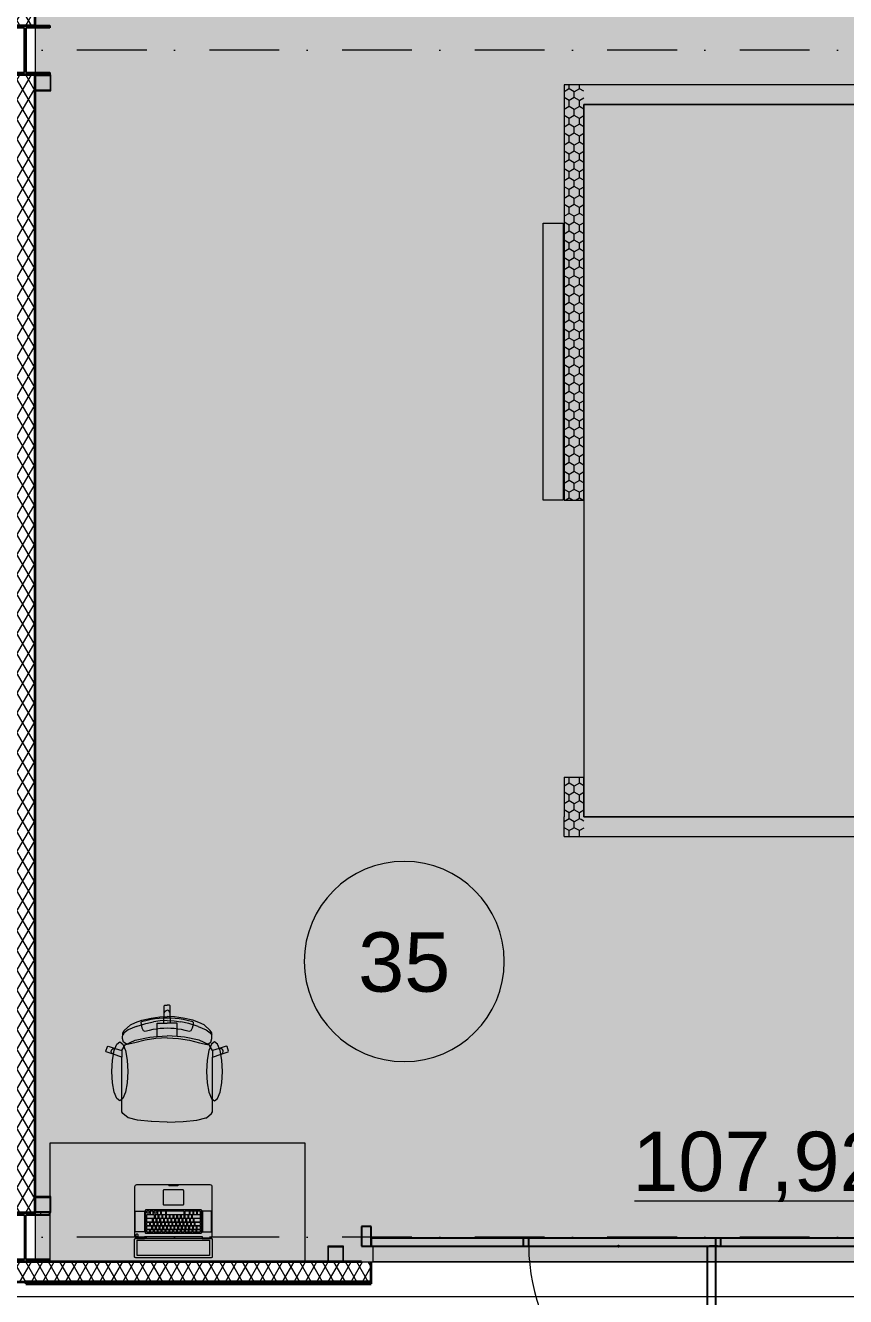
# Model space of a CAD drawing. Header units: millimetres. Extents: x -10605 to 104127, y -15987 to 52426.
# Drawn here: x 88001 to 92148, y -300 to 6125 of the extents above; entities that cross this region are included whole.
import ezdxf
from ezdxf.enums import TextEntityAlignment as Align

# ---------------------------------------------------------------- set-up
doc = ezdxf.new("R2010")
doc.units = ezdxf.units.MM
doc.header["$MEASUREMENT"] = 0
doc.linetypes.add('Dot & Dashed', pattern=[670.277762, 352.777767, -176.388884, 0, -141.111112])
doc.linetypes.add('Штриховая', pattern=[300, 200, -100])
for name, color, linetype, lineweight in [('0_Ном._пера__100', 7, 'Continuous', 9), ('0_Ном._пера__200', 7, 'Continuous', 0), ('0_Ном._пера__98', 7, 'Continuous', 25), ('Двери Archicad_Ном._пера__3', 7, 'Continuous', 0), ('Двери Archicad_Ном._пера__97', 7, 'Continuous', 35), ('Двери Archicad_Ном._пера__98', 7, 'Continuous', 25), ('Зоны морозильные камеры_Ном._пера__100', 7, 'Continuous', 9), ('Зоны_Ном._пера__91', 255, 'Continuous', 0), ('Мебель и  оборудование_Ном._пера__100', 7, 'Continuous', 9), ('Мебель и  оборудование_Ном._пера__200', 7, 'Continuous', 0), ('Мебель и  оборудование_Ном._пера__91', 255, 'Continuous', 0), ('Металлический каркас здания_Ном._пера__98', 7, 'Continuous', 25), ('Металлический каркас здания_Ном._пера__99', 7, 'Continuous', 15), ('Оси_Ном._пера__200', 7, 'Continuous', 0), ('Паспорта Зон Archicad_Ном._пера__100', 7, 'Continuous', 9), ('Стены _Ном._пера__97', 7, 'Continuous', 35), ('Фасадные панели_Ном._пера__200', 7, 'Continuous', 0), ('Фасадные панели_Ном._пера__97', 7, 'Continuous', 35)]:
    doc.layers.add(name, color=color, linetype=linetype, lineweight=lineweight)
for name, color, linetype in [('Двери Archicad', 7, 'Continuous'), ('Зоны', 7, 'Continuous'), ('Зоны морозильные камеры', 7, 'Continuous'), ('Мебель и  оборудование', 7, 'Continuous'), ('Морозильные камеры', 7, 'Continuous'), ('Оси', 7, 'Continuous'), ('Стены', 7, 'Continuous'), ('Фасадные панели', 7, 'Continuous')]:
    doc.layers.add(name, color=color, linetype=linetype)
for name, color, linetype, lineweight, true_color in [('Двери Archicad_Ном._пера__6', 7, 'Continuous', 13, 0xc23fa3ff), ('Зоны морозильные камеры_Ном._пера__6', 7, 'Continuous', 13, 0xc23fa3ff), ('Морозильные камеры_Ном._пера__6', 7, 'Continuous', 13, 0xc23fa3ff)]:
    doc.layers.add(name, color=color, linetype=linetype, lineweight=lineweight, true_color=true_color)
doc.styles.add('РЎР“Р•РќР•Р\xa0РР\xa0_РЎРўРР›Р¬_1', font='arial.ttf')
pattern_1 = [(90, (0, 0), (-60, 0), [])]
pattern_2 = [(90, (0, 0), (-51.961524, 0), [30, -60]), (90, (-25.98, 45), (-51.961524, 0), [30, -60]), (150, (-1e-14, 30), (25.980762, 45), [30, -60]), (150, (-51.96, 30), (25.980762, 45), [30, -60]), (210, (0, 0), (-25.980762, 45), [30, -60]), (210, (-51.96, -2e-14), (-25.980762, 45), [30, -60])]
pattern_3 = [(60, (0, 0), (-43.30127, 25), []), (120, (0, 0), (43.30127, 25), [])]

# ---------------------------------------------------------------- blocks, each defined once
blk = doc.blocks.new('Разгрузочный тамбур_35_14', base_point=(93563.6, 6245.7))
at = {"layer": 'Зоны', "linetype": 'Continuous', "lineweight": 0, "true_color": 0x3f3f3f}
blk.add_hatch(color=250, dxfattribs=at).paths.add_polyline_path([(92425, -125), (92425, 1975), (98125, 1975), (98125, 2025), (98125, 2025), (98125, 5874.9), (98125, 11775), (90725, 11775), (90625, 11775), (88050, 11775), (88050, -125)])
at = {"layer": 'Паспорта Зон Archicad_Ном._пера__100', "color": 7, "linetype": 'Continuous', "lineweight": 9}
blk.add_line((91081.2, 183.9), (92339.6, 183.9), dxfattribs=at)
for start, end in [(0, 180), (180, 0)]:
    blk.add_arc((89916.7, 1393.6), 505.7, start, end, dxfattribs=at)
at = {"layer": 'Паспорта Зон Archicad_Ном._пера__100', "color": 7, "lineweight": 9, "style": 'РЎР“Р•РќР•Р\xa0РР\xa0_РЎРўРР›Р¬_1'}
for tag, p in [('ROOM_NUMBER', (89916.7, 1391)), ('ROOM_AREA', (91710.4, 383.4))]:
    blk.add_attdef(tag, text='', height=300, dxfattribs=at).set_placement(p, align=Align.MIDDLE_CENTER)
blk = doc.blocks.new('Колонна SHS ГК 27')
at = {"layer": 'Металлический каркас здания_Ном._пера__99', "linetype": 'Continuous', "lineweight": 0, "true_color": 0xffffff}
h = blk.add_hatch(dxfattribs=at)
h.set_pattern_fill('Barabбs_tйglakц_бllу', style=0, pattern_type=2)
h.set_pattern_definition(pattern_1)
h.paths.add_polyline_path([(-40, -40), (40, -40), (40, 40), (-40, 40)])
h.paths.add_polyline_path([(-36.4, -36.4), (-36.4, 36.4), (36.4, 36.4), (36.4, -36.4)], flags=0)
at = {"layer": 'Металлический каркас здания_Ном._пера__99', "color": 7, "linetype": 'Continuous', "lineweight": 15}
for p, q in [((40, 40), (-40, 40)), ((-40, 40), (-40, -40)), ((-36.4, -36.4), (-36.4, 36.4)), ((-36.4, 36.4), (36.4, 36.4)), ((36.4, 36.4), (36.4, -36.4)), ((40, -40), (40, 40)), ((-40, -40), (40, -40)), ((36.4, -36.4), (-36.4, -36.4))]:
    blk.add_line(p, q, dxfattribs=at)
blk = doc.blocks.new('Труба Квадратного Сечения ГК SHS 27')
at = {"layer": 'Металлический каркас здания_Ном._пера__99', "color": 7, "linetype": 'Continuous', "lineweight": 15}
for p, q in [((1250, 40), (0, 40)), ((0, 40), (0, 0)), ((0, 0), (0, -40)), ((2500, 40), (1250, 40)), ((2500, 0), (2500, 40)), ((2500, -40), (2500, 0)), ((0, -40), (1250, -40)), ((1250, -40), (2500, -40))]:
    blk.add_line(p, q, dxfattribs=at)
blk = doc.blocks.new('Морозильная камера №1_№1_74', base_point=(94769.5, 4097))
at = {"layer": 'Зоны морозильные камеры_Ном._пера__6', "linetype": 'Continuous', "lineweight": 0, "true_color": 0x0f283f}
blk.add_hatch(color=158, dxfattribs=at).paths.add_polyline_path([(98025, 5724.9), (90825, 5724.9), (90825, 2125), (98025, 2125)])
at = {"layer": 'Зоны морозильные камеры_Ном._пера__100', "color": 7, "linetype": 'Штриховая', "lineweight": 9, "flags": 128}
blk.add_lwpolyline([(98025, 5724.9), (90825, 5724.9), (90825, 2125), (98025, 2125)], close=True, dxfattribs=at)
at = {"layer": 'Паспорта Зон Archicad_Ном._пера__100', "color": 7, "lineweight": 9, "style": 'РЎР“Р•РќР•Р\xa0РР\xa0_РЎРўРР›Р¬_1'}
for tag, p in [('DUMMY_112', (95379.8, 4272.8)), ('ROOM_NUMBER', (94192, 3730)), ('ROOM_AREA', (97271.5, 2439.9))]:
    blk.add_attdef(tag, text='', height=300, dxfattribs=at).set_placement(p, align=Align.MIDDLE_CENTER)
blk = doc.blocks.new('Перекрытие_1', base_point=(-300, -300))
at = {"layer": '0_Ном._пера__200', "color": 7, "linetype": 'Continuous', "lineweight": 0, "flags": 128}
blk.add_lwpolyline([(-300, -300), (98300.8, -300), (98300.8, 40300.8), (-300, 40300.8)], close=True, dxfattribs=at)
blk = doc.blocks.new('Стена_61', base_point=(98125, 2025))
at = {"layer": 'Морозильные камеры', "linetype": 'Continuous', "lineweight": 0, "true_color": 0x000000}
h = blk.add_hatch(dxfattribs=at)
h.set_pattern_fill('Styrofoam_SM_Insulation__3_', color=18, style=0, pattern_type=2)
h.set_pattern_definition(pattern_2)
h.paths.add_polyline_path([(90725, 2025), (90825, 2125), (90725, 2125)])
h = blk.add_hatch(dxfattribs=at)
h.set_pattern_fill('Styrofoam_SM_Insulation__3_', color=18, style=0, pattern_type=2)
h.set_pattern_definition(pattern_2)
h.paths.add_polyline_path([(90825, 2125), (90725, 2025), (90825, 2025)])
h = blk.add_hatch(dxfattribs=at)
h.set_pattern_fill('Styrofoam_SM_Insulation__3_', color=18, style=0, pattern_type=2)
h.set_pattern_definition(pattern_2)
h.paths.add_polyline_path([(90825, 2025), (98125, 2025), (98125, 2125), (90825, 2125)])
at = {"layer": 'Морозильные камеры_Ном._пера__6', "color": 161, "linetype": 'Continuous', "lineweight": 13, "true_color": 0x3fa3ff, "flags": 128}
for points in [[(90725, 2025), (90725, 2125)], [(98125, 2125), (90825, 2125)], [(90725, 2025), (98125, 2025)]]:
    blk.add_lwpolyline(points, dxfattribs=at)
blk = doc.blocks.new('Стена_62', base_point=(90725, 5824.9))
at = {"layer": 'Морозильные камеры', "linetype": 'Continuous', "lineweight": 0, "true_color": 0x000000}
h = blk.add_hatch(dxfattribs=at)
h.set_pattern_fill('Styrofoam_SM_Insulation__3_', color=18, style=0, pattern_type=2)
h.set_pattern_definition(pattern_2)
h.paths.add_polyline_path([(90725, 5724.9), (90825, 5724.9), (90725, 5824.9)])
h = blk.add_hatch(dxfattribs=at)
h.set_pattern_fill('Styrofoam_SM_Insulation__3_', color=18, style=0, pattern_type=2)
h.set_pattern_definition(pattern_2)
h.paths.add_polyline_path([(90725, 5824.9), (90825, 5724.9), (90825, 5824.9)])
h = blk.add_hatch(dxfattribs=at)
h.set_pattern_fill('Styrofoam_SM_Insulation__3_', color=18, style=0, pattern_type=2)
h.set_pattern_definition(pattern_2)
h.paths.add_polyline_path([(90825, 5724.9), (98125, 5724.9), (98125, 5824.9), (90825, 5824.9)])
at = {"layer": 'Морозильные камеры_Ном._пера__6', "color": 161, "linetype": 'Continuous', "lineweight": 13, "true_color": 0x3fa3ff, "flags": 128}
for points in [[(90725, 5824.9), (90725, 5724.9)], [(98125, 5824.9), (90725, 5824.9)], [(90825, 5724.9), (98125, 5724.9)]]:
    blk.add_lwpolyline(points, dxfattribs=at)
blk = doc.blocks.new('Стена_68', base_point=(88000, 125))
at = {"layer": 'Стены', "linetype": 'Continuous', "lineweight": 0, "true_color": 0x000000}
h = blk.add_hatch(dxfattribs=at)
h.set_pattern_fill('Batt_Insulation__3_', color=18, style=0, pattern_type=2)
h.set_pattern_definition(pattern_3)
h.paths.add_polyline_path([(88050, 125), (88050, 5874.9), (87950, 5874.9), (87950, 125)])
at = {"layer": 'Стены _Ном._пера__97', "color": 7, "linetype": 'Continuous', "lineweight": 35, "flags": 128}
for points in [[(88050, 5874.9), (87950, 5874.9)], [(87950, 5874.9), (87950, 125)], [(88050, 125), (88050, 5874.9)], [(87950, 125), (88050, 125)]]:
    blk.add_lwpolyline(points, dxfattribs=at)
blk = doc.blocks.new('Наружная Раздвижная Дверь 27')
at = {"layer": 'Двери Archicad_Ном._пера__3', "color": 7, "linetype": 'Continuous', "lineweight": 0}
for p, q in [((700, 105), (2100, 105)), ((700, 5), (700, 105)), ((2100, 105), (2100, 5)), ((2100, 5), (700, 5))]:
    blk.add_line(p, q, dxfattribs=at)
at = {"layer": 'Двери Archicad_Ном._пера__6', "color": 161, "linetype": 'Continuous', "lineweight": 13, "true_color": 0x3fa3ff}
for p, q in [((-700, 0), (-700, -100)), ((700, 0), (700, -100))]:
    blk.add_line(p, q, dxfattribs=at)
blk = doc.blocks.new('Стена_257', base_point=(90725, 2025))
at = {"layer": 'Морозильные камеры', "linetype": 'Continuous', "lineweight": 0, "true_color": 0x000000}
h = blk.add_hatch(dxfattribs=at)
h.set_pattern_fill('Styrofoam_SM_Insulation__3_', color=18, style=0, pattern_type=2)
h.set_pattern_definition(pattern_2)
h.paths.add_polyline_path([(90725, 5724.9), (90725, 3725), (90825, 3725), (90825, 5724.9)])
h = blk.add_hatch(dxfattribs=at)
h.set_pattern_fill('Styrofoam_SM_Insulation__3_', color=18, style=0, pattern_type=2)
h.set_pattern_definition(pattern_2)
h.paths.add_polyline_path([(90725, 2125), (90825, 2125), (90825, 2325), (90725, 2325)])
at = {"layer": 'Морозильные камеры_Ном._пера__6', "color": 161, "linetype": 'Continuous', "lineweight": 13, "true_color": 0x3fa3ff}
for p, q in [((90725, 3725), (90825, 3725)), ((90725, 2325), (90825, 2325))]:
    blk.add_line(p, q, dxfattribs=at)
at = {"layer": 'Морозильные камеры_Ном._пера__6', "color": 161, "linetype": 'Continuous', "lineweight": 13, "true_color": 0x3fa3ff, "flags": 128}
for points in [[(90725, 5724.9), (90725, 3725)], [(90825, 3725), (90825, 5724.9)], [(90725, 2325), (90725, 2125)], [(90825, 2125), (90825, 2325)]]:
    blk.add_lwpolyline(points, dxfattribs=at)
at = {"layer": 'Двери Archicad', "color": 7, "linetype": 'Continuous', "lineweight": 50, "zscale": 1000, "rotation": 89.99999788944402}
blk.add_blockref('Наружная Раздвижная Дверь 27', (90725, 3025), dxfattribs=at)
blk = doc.blocks.new('Стена_310', base_point=(89750, -225))
at = {"layer": 'Фасадные панели_Ном._пера__200', "color": 7, "linetype": 'Continuous', "lineweight": 0, "flags": 128}
for points in [[(89750, -225), (88002.5, -225)], [(88002.5, -225), (88002.5, -235)], [(88002.5, -235), (89750, -235)], [(89750, -235), (89750, -225)]]:
    blk.add_lwpolyline(points, dxfattribs=at)
blk = doc.blocks.new('Стена_311', base_point=(89750, -225))
at = {"layer": 'Фасадные панели', "linetype": 'Continuous', "lineweight": 0, "true_color": 0xffffff}
blk.add_hatch(color=7, dxfattribs=at).paths.add_polyline_path([(89750, -225), (88002.5, -225), (88002.5, -235), (89750, -235)])
at = {"layer": 'Фасадные панели_Ном._пера__97', "color": 7, "linetype": 'Continuous', "lineweight": 35, "flags": 128}
for points in [[(89750, -225), (88002.5, -225)], [(88002.5, -225), (88002.5, -235)], [(88002.5, -235), (89750, -235)], [(89750, -235), (89750, -225)]]:
    blk.add_lwpolyline(points, dxfattribs=at)
blk = doc.blocks.new('Стена_400', base_point=(88000, 6124.9))
at = {"layer": 'Стены', "linetype": 'Continuous', "lineweight": 0, "true_color": 0x000000}
h = blk.add_hatch(dxfattribs=at)
h.set_pattern_fill('Batt_Insulation__3_', color=18, style=0, pattern_type=2)
h.set_pattern_definition(pattern_3)
h.paths.add_polyline_path([(88050, 6124.9), (88050, 11775), (87950, 11775), (87950, 6124.9)])
at = {"layer": 'Стены _Ном._пера__97', "color": 7, "linetype": 'Continuous', "lineweight": 35, "flags": 128}
for points in [[(87950, 11775), (87950, 6124.9)], [(88050, 6124.9), (88050, 11775)], [(87950, 6124.9), (88050, 6124.9)]]:
    blk.add_lwpolyline(points, dxfattribs=at)
blk = doc.blocks.new('Колонна Универсальная 27')
at = {"layer": 'Металлический каркас здания_Ном._пера__98', "linetype": 'Continuous', "lineweight": 0, "true_color": 0xffffff}
h = blk.add_hatch(dxfattribs=at)
h.set_pattern_fill('Barabбs_tйglakц_бllу', style=0, pattern_type=2)
h.set_pattern_definition(pattern_1)
h.paths.add_polyline_path([(-125, -125), (125, -125), (125, -113), (4, -113), (4, 113), (125, 113), (125, 125), (-125, 125), (-125, 113), (-4, 113), (-4, -113), (-125, -113)])
at = {"layer": 'Металлический каркас здания_Ном._пера__98', "color": 7, "linetype": 'Continuous', "lineweight": 25}
for p, q in [((125, 125), (-125, 125)), ((-125, 125), (-125, 113)), ((-125, 113), (-4, 113)), ((-4, 113), (-4, -113)), ((4, -113), (4, 113)), ((4, 113), (125, 113)), ((125, 113), (125, 125)), ((-4, -113), (-125, -113)), ((-125, -113), (-125, -125)), ((-125, -125), (125, -125)), ((125, -113), (4, -113)), ((125, -125), (125, -113))]:
    blk.add_line(p, q, dxfattribs=at)
blk = doc.blocks.new('MacBook 27')
at = {"layer": 'Мебель и  оборудование_Ном._пера__200', "color": 7, "linetype": 'Continuous', "lineweight": 0}
for p, q in [((0, 365.3), (0.8, 366.6)), ((0, 358.6), (0, 365.3)), ((0, 274.3), (0, 358.6)), ((0.8, 366.6), (3, 367.8)), ((3, 367.8), (6.3, 368.5)), ((6.3, 368.5), (10.2, 368.8)), ((10.2, 368.8), (382.8, 368.8)), ((13.3, 357.5), (379.6, 357.5)), ((13.3, 279.3), (13.3, 357.5)), ((379.6, 357.5), (379.6, 279.3)), ((382.8, 368.8), (386.7, 368.5)), ((386.7, 368.5), (390, 367.8)), ((390, 367.8), (392.2, 366.6)), ((392.2, 366.6), (392.9, 365.3)), ((392.9, 365.3), (392.9, 358.6)), ((392.9, 358.6), (392.9, 274.3)), ((0.8, 272.9), (0, 274.3)), ((0.8, 260.7), (0, 256.8)), ((3, 271.8), (0.8, 272.9)), ((3, 264), (0.8, 260.7)), ((6.3, 271.1), (3, 271.8)), ((6.3, 266.2), (3, 264)), ((10.2, 270.8), (6.3, 271.1)), ((10.2, 267), (6.3, 266.2)), ((50.4, 270.8), (10.2, 270.8)), ((50.4, 267), (10.2, 267)), ((379.6, 279.3), (13.3, 279.3)), ((50.4, 271.9), (342.5, 271.9)), ((50.4, 267), (50.4, 271.9)), ((50.4, 260.6), (50.4, 267)), ((342.5, 260.6), (50.4, 260.6)), ((342.5, 267), (342.5, 271.9)), ((382.8, 270.8), (342.5, 270.8)), ((382.8, 267), (342.5, 267)), ((342.5, 267), (342.5, 260.6)), ((375.1, 257.1), (374.6, 254.8)), ((376.4, 259.1), (375.1, 257.1)), ((378.4, 260.4), (376.4, 259.1)), ((380.7, 260.9), (378.4, 260.4)), ((383.1, 260.4), (380.7, 260.9)), ((386.7, 271.1), (382.8, 270.8)), ((386.7, 266.2), (382.8, 267)), ((385.1, 259.1), (383.1, 260.4)), ((386.4, 257.1), (385.1, 259.1)), ((386.8, 254.8), (386.4, 257.1)), ((390, 271.8), (386.7, 271.1)), ((390, 264), (386.7, 266.2)), ((392.2, 272.9), (390, 271.8)), ((392.2, 260.7), (390, 264)), ((392.9, 274.3), (392.2, 272.9)), ((392.9, 256.8), (392.2, 260.7)), ((0, 256.8), (0, 10.2)), ((49.4, 237.5), (3.8, 237.5)), ((3.8, 237.5), (3.8, 133.3)), ((49.4, 133.3), (49.4, 237.5)), ((53.5, 241.5), (53.2, 240)), ((53.2, 240), (53.2, 130.8)), ((54.3, 242.7), (53.5, 241.5)), ((55.6, 243.5), (54.3, 242.7)), ((57, 243.8), (55.6, 243.5)), ((335.9, 243.8), (57, 243.8)), ((59.6, 237.5), (59.6, 227.3)), ((79.1, 237.5), (59.6, 237.5)), ((59.6, 227.3), (79.1, 227.3)), ((59.6, 224.8), (59.6, 208.5)), ((77.6, 224.8), (59.6, 224.8)), ((59.6, 208.5), (77.6, 208.5)), ((59.6, 206), (59.6, 189.7)), ((87.8, 206), (59.6, 206)), ((77.6, 208.5), (77.6, 224.8)), ((79.1, 227.3), (79.1, 237.5)), ((96.4, 224.8), (80.1, 224.8)), ((80.1, 224.8), (80.1, 208.5)), ((80.1, 208.5), (96.4, 208.5)), ((98.7, 237.5), (81.7, 237.5)), ((81.7, 237.5), (81.7, 227.3)), ((81.7, 227.3), (98.7, 227.3)), ((87.8, 189.7), (87.8, 206)), ((106.6, 206), (90.3, 206)), ((90.3, 206), (90.3, 189.7)), ((96.4, 208.5), (96.4, 224.8)), ((98.7, 227.3), (98.7, 237.5)), ((115.2, 224.8), (98.9, 224.8)), ((98.9, 224.8), (98.9, 208.5)), ((98.9, 208.5), (115.2, 208.5)), ((101.2, 237.5), (101.2, 227.3)), ((118.2, 237.5), (101.2, 237.5)), ((101.2, 227.3), (118.2, 227.3)), ((106.6, 189.7), (106.6, 206)), ((109.1, 206), (109.1, 189.7)), ((125.3, 206), (109.1, 206)), ((115.2, 208.5), (115.2, 224.8)), ((134, 224.8), (117.7, 224.8)), ((117.7, 224.8), (117.7, 208.5)), ((117.7, 208.5), (134, 208.5)), ((118.2, 227.3), (118.2, 237.5)), ((137.8, 237.5), (120.8, 237.5)), ((120.8, 237.5), (120.8, 227.3)), ((120.8, 227.3), (137.8, 227.3)), ((125.3, 189.7), (125.3, 206)), ((144.1, 206), (127.9, 206)), ((127.9, 206), (127.9, 189.7)), ((134, 208.5), (134, 224.8)), ((152.8, 224.8), (136.5, 224.8)), ((136.5, 224.8), (136.5, 208.5)), ((136.5, 208.5), (152.8, 208.5)), ((137.8, 227.3), (137.8, 237.5)), ((140.3, 237.5), (140.3, 227.3)), ((157.4, 237.5), (140.3, 237.5)), ((140.3, 227.3), (157.4, 227.3)), ((144.1, 189.7), (144.1, 206)), ((162.9, 206), (146.7, 206)), ((146.7, 206), (146.7, 189.7)), ((152.8, 208.5), (152.8, 224.8)), ((171.6, 224.8), (155.3, 224.8)), ((155.3, 224.8), (155.3, 208.5)), ((155.3, 208.5), (171.6, 208.5)), ((157.4, 227.3), (157.4, 237.5)), ((159.9, 237.5), (159.9, 227.3)), ((176.9, 237.5), (159.9, 237.5)), ((159.9, 227.3), (176.9, 227.3)), ((162.9, 189.7), (162.9, 206)), ((181.7, 206), (165.5, 206)), ((165.5, 206), (165.5, 189.7)), ((171.6, 208.5), (171.6, 224.8)), ((190.4, 224.8), (174.1, 224.8)), ((174.1, 224.8), (174.1, 208.5)), ((174.1, 208.5), (190.4, 208.5)), ((176.9, 227.3), (176.9, 237.5)), ((179.5, 237.5), (179.5, 227.3)), ((196.5, 237.5), (179.5, 237.5)), ((179.5, 227.3), (196.5, 227.3)), ((181.7, 189.7), (181.7, 206)), ((200.5, 206), (184.3, 206)), ((184.3, 206), (184.3, 189.7)), ((190.4, 208.5), (190.4, 224.8)), ((209.2, 224.8), (192.9, 224.8)), ((192.9, 224.8), (192.9, 208.5)), ((192.9, 208.5), (209.2, 208.5)), ((196.5, 227.3), (196.5, 237.5)), ((216, 237.5), (199, 237.5)), ((199, 237.5), (199, 227.3)), ((199, 227.3), (216, 227.3)), ((200.5, 189.7), (200.5, 206)), ((219.3, 206), (203.1, 206)), ((203.1, 206), (203.1, 189.7)), ((209.2, 208.5), (209.2, 224.8)), ((211.7, 224.8), (211.7, 208.5)), ((228, 224.8), (211.7, 224.8)), ((211.7, 208.5), (228, 208.5)), ((216, 227.3), (216, 237.5)), ((218.6, 237.5), (218.6, 227.3)), ((235.6, 237.5), (218.6, 237.5)), ((218.6, 227.3), (235.6, 227.3)), ((219.3, 189.7), (219.3, 206)), ((238.1, 206), (221.9, 206)), ((221.9, 206), (221.9, 189.7)), ((228, 208.5), (228, 224.8)), ((246.8, 224.8), (230.5, 224.8)), ((230.5, 224.8), (230.5, 208.5)), ((230.5, 208.5), (246.8, 208.5)), ((235.6, 227.3), (235.6, 237.5)), ((255.1, 237.5), (238.1, 237.5)), ((238.1, 237.5), (238.1, 227.3)), ((238.1, 227.3), (255.1, 227.3)), ((238.1, 189.7), (238.1, 206)), ((256.9, 206), (240.7, 206)), ((240.7, 206), (240.7, 189.7)), ((246.8, 208.5), (246.8, 224.8)), ((249.3, 224.8), (249.3, 208.5)), ((265.6, 224.8), (249.3, 224.8)), ((249.3, 208.5), (265.6, 208.5)), ((255.1, 227.3), (255.1, 237.5)), ((256.9, 189.7), (256.9, 206)), ((274.7, 237.5), (257.7, 237.5)), ((257.7, 237.5), (257.7, 227.3)), ((257.7, 227.3), (274.7, 227.3)), ((275.7, 206), (259.5, 206)), ((259.5, 206), (259.5, 189.7)), ((265.6, 208.5), (265.6, 224.8)), ((284.4, 224.8), (268.1, 224.8)), ((268.1, 224.8), (268.1, 208.5)), ((268.1, 208.5), (284.4, 208.5)), ((274.7, 227.3), (274.7, 237.5)), ((275.7, 189.7), (275.7, 206)), ((277.2, 237.5), (277.2, 227.3)), ((294.3, 237.5), (277.2, 237.5)), ((277.2, 227.3), (294.3, 227.3)), ((294.5, 206), (278.3, 206)), ((278.3, 206), (278.3, 189.7)), ((284.4, 208.5), (284.4, 224.8)), ((303.1, 224.8), (286.9, 224.8)), ((286.9, 224.8), (286.9, 208.5)), ((286.9, 208.5), (303.1, 208.5)), ((294.3, 227.3), (294.3, 237.5)), ((294.5, 189.7), (294.5, 206)), ((296.8, 237.5), (296.8, 227.3)), ((313.8, 237.5), (296.8, 237.5)), ((296.8, 227.3), (313.8, 227.3)), ((297.1, 206), (297.1, 189.7)), ((313.3, 206), (297.1, 206)), ((303.1, 208.5), (303.1, 224.8)), ((305.7, 224.8), (305.7, 208.5)), ((333.4, 224.8), (305.7, 224.8)), ((305.7, 208.5), (333.4, 208.5)), ((313.3, 189.7), (313.3, 206)), ((313.8, 227.3), (313.8, 237.5)), ((315.8, 206), (315.8, 189.7)), ((333.4, 206), (315.8, 206)), ((316.4, 237.5), (316.4, 227.3)), ((333.4, 237.5), (316.4, 237.5)), ((316.4, 227.3), (333.4, 227.3)), ((333.4, 227.3), (333.4, 237.5)), ((333.4, 208.5), (333.4, 224.8)), ((333.4, 189.7), (333.4, 206)), ((337.4, 243.5), (335.9, 243.8)), ((338.6, 242.7), (337.4, 243.5)), ((339.4, 241.5), (338.6, 242.7)), ((339.7, 240), (339.4, 241.5)), ((339.7, 130.8), (339.7, 240)), ((343.5, 133.3), (343.5, 237.5)), ((343.5, 237.5), (389.1, 237.5)), ((374.6, 254.8), (375.1, 252.4)), ((375.1, 252.4), (376.4, 250.5)), ((376.4, 250.5), (378.4, 249.1)), ((378.4, 249.1), (380.7, 248.7)), ((380.7, 248.7), (383.1, 249.1)), ((383.1, 249.1), (385.1, 250.5)), ((385.1, 250.5), (386.4, 252.4)), ((386.4, 252.4), (386.8, 254.8)), ((389.1, 237.5), (389.1, 133.3)), ((392.9, 10.2), (392.9, 256.8)), ((3.8, 133.3), (49.4, 133.3)), ((53.2, 130.8), (53.5, 129.4)), ((53.5, 129.4), (54.3, 128.1)), ((59.6, 189.7), (87.8, 189.7)), ((59.6, 187.2), (59.6, 170.9)), ((92.8, 187.2), (59.6, 187.2)), ((59.6, 170.9), (92.8, 170.9)), ((59.6, 168.4), (59.6, 152.1)), ((101.2, 168.4), (59.6, 168.4)), ((59.6, 152.1), (101.2, 152.1)), ((75.8, 149.6), (59.6, 149.6)), ((59.6, 149.6), (59.6, 133.3)), ((59.6, 133.3), (75.8, 133.3)), ((75.8, 133.3), (75.8, 149.6)), ((94.6, 149.6), (78.4, 149.6)), ((78.4, 149.6), (78.4, 133.3)), ((78.4, 133.3), (94.6, 133.3)), ((90.3, 189.7), (106.6, 189.7)), ((92.8, 170.9), (92.8, 187.2)), ((94.6, 133.3), (94.6, 149.6)), ((95.4, 187.2), (95.4, 170.9)), ((111.6, 187.2), (95.4, 187.2)), ((95.4, 170.9), (111.6, 170.9)), ((113.4, 149.6), (97.2, 149.6)), ((97.2, 149.6), (97.2, 133.3)), ((97.2, 133.3), (113.4, 133.3)), ((101.2, 152.1), (101.2, 168.4)), ((120, 168.4), (103.8, 168.4)), ((103.8, 168.4), (103.8, 152.1)), ((103.8, 152.1), (120, 152.1)), ((109.1, 189.7), (125.3, 189.7)), ((111.6, 170.9), (111.6, 187.2)), ((113.4, 133.3), (113.4, 149.6)), ((130.4, 187.2), (114.2, 187.2)), ((114.2, 187.2), (114.2, 170.9)), ((114.2, 170.9), (130.4, 170.9)), ((116, 149.6), (116, 133.3)), ((138.8, 149.6), (116, 149.6)), ((116, 133.3), (138.8, 133.3)), ((120, 152.1), (120, 168.4)), ((138.8, 168.4), (122.6, 168.4)), ((122.6, 168.4), (122.6, 152.1)), ((122.6, 152.1), (138.8, 152.1)), ((127.9, 189.7), (144.1, 189.7)), ((130.4, 170.9), (130.4, 187.2)), ((149.2, 187.2), (133, 187.2)), ((133, 187.2), (133, 170.9)), ((133, 170.9), (149.2, 170.9)), ((138.8, 152.1), (138.8, 168.4)), ((138.8, 133.3), (138.8, 149.6)), ((141.4, 168.4), (141.4, 152.1)), ((157.6, 168.4), (141.4, 168.4)), ((141.4, 152.1), (157.6, 152.1)), ((232.8, 149.6), (141.4, 149.6)), ((141.4, 149.6), (141.4, 133.3)), ((141.4, 133.3), (232.8, 133.3)), ((146.7, 189.7), (162.9, 189.7)), ((149.2, 170.9), (149.2, 187.2)), ((168, 187.2), (151.8, 187.2)), ((151.8, 187.2), (151.8, 170.9)), ((151.8, 170.9), (168, 170.9)), ((157.6, 152.1), (157.6, 168.4)), ((176.4, 168.4), (160.1, 168.4)), ((160.1, 168.4), (160.1, 152.1)), ((160.1, 152.1), (176.4, 152.1)), ((165.5, 189.7), (181.7, 189.7)), ((168, 170.9), (168, 187.2)), ((170.6, 187.2), (170.6, 170.9)), ((186.8, 187.2), (170.6, 187.2)), ((170.6, 170.9), (186.8, 170.9)), ((176.4, 152.1), (176.4, 168.4)), ((195.2, 168.4), (178.9, 168.4)), ((178.9, 168.4), (178.9, 152.1)), ((178.9, 152.1), (195.2, 152.1)), ((184.3, 189.7), (200.5, 189.7)), ((186.8, 170.9), (186.8, 187.2)), ((205.6, 187.2), (189.4, 187.2)), ((189.4, 187.2), (189.4, 170.9)), ((189.4, 170.9), (205.6, 170.9)), ((195.2, 152.1), (195.2, 168.4)), ((214, 168.4), (197.7, 168.4)), ((197.7, 168.4), (197.7, 152.1)), ((197.7, 152.1), (214, 152.1)), ((203.1, 189.7), (219.3, 189.7)), ((205.6, 170.9), (205.6, 187.2)), ((224.4, 187.2), (208.2, 187.2)), ((208.2, 187.2), (208.2, 170.9)), ((208.2, 170.9), (224.4, 170.9)), ((214, 152.1), (214, 168.4)), ((232.8, 168.4), (216.5, 168.4)), ((216.5, 168.4), (216.5, 152.1)), ((216.5, 152.1), (232.8, 152.1)), ((221.9, 189.7), (238.1, 189.7)), ((224.4, 170.9), (224.4, 187.2)), ((243.2, 187.2), (226.9, 187.2)), ((226.9, 187.2), (226.9, 170.9)), ((226.9, 170.9), (243.2, 170.9)), ((232.8, 152.1), (232.8, 168.4)), ((232.8, 133.3), (232.8, 149.6)), ((235.3, 168.4), (235.3, 152.1)), ((251.6, 168.4), (235.3, 168.4)), ((235.3, 152.1), (251.6, 152.1)), ((258.2, 149.6), (235.3, 149.6)), ((235.3, 149.6), (235.3, 133.3)), ((235.3, 133.3), (258.2, 133.3)), ((240.7, 189.7), (256.9, 189.7)), ((243.2, 170.9), (243.2, 187.2)), ((262, 187.2), (245.7, 187.2)), ((245.7, 187.2), (245.7, 170.9)), ((245.7, 170.9), (262, 170.9)), ((251.6, 152.1), (251.6, 168.4)), ((270.4, 168.4), (254.1, 168.4)), ((254.1, 168.4), (254.1, 152.1)), ((254.1, 152.1), (270.4, 152.1)), ((258.2, 133.3), (258.2, 149.6)), ((259.5, 189.7), (275.7, 189.7)), ((277, 149.6), (260.7, 149.6)), ((260.7, 149.6), (260.7, 133.3)), ((260.7, 133.3), (277, 133.3)), ((262, 170.9), (262, 187.2)), ((280.8, 187.2), (264.5, 187.2)), ((264.5, 187.2), (264.5, 170.9)), ((264.5, 170.9), (280.8, 170.9)), ((270.4, 152.1), (270.4, 168.4)), ((289.2, 168.4), (272.9, 168.4)), ((272.9, 168.4), (272.9, 152.1)), ((272.9, 152.1), (289.2, 152.1)), ((277, 133.3), (277, 149.6)), ((278.3, 189.7), (294.5, 189.7)), ((295.8, 141.5), (279.5, 141.5)), ((279.5, 141.5), (279.5, 133.3)), ((279.5, 133.3), (295.8, 133.3)), ((280.8, 170.9), (280.8, 187.2)), ((299.6, 187.2), (283.3, 187.2)), ((283.3, 187.2), (283.3, 170.9)), ((283.3, 170.9), (299.6, 170.9)), ((289.2, 152.1), (289.2, 168.4)), ((291.7, 168.4), (291.7, 152.1)), ((333.4, 168.4), (291.7, 168.4)), ((291.7, 152.1), (333.4, 152.1)), ((295.8, 133.3), (295.8, 141.5)), ((297.1, 189.7), (313.3, 189.7)), ((298.3, 149.6), (298.3, 133.3)), ((314.6, 149.6), (298.3, 149.6)), ((298.3, 133.3), (314.6, 133.3)), ((299.6, 170.9), (299.6, 187.2)), ((302.1, 187.2), (302.1, 170.9)), ((333.4, 187.2), (302.1, 187.2)), ((302.1, 170.9), (333.4, 170.9)), ((314.6, 133.3), (314.6, 149.6)), ((315.8, 189.7), (333.4, 189.7)), ((333.4, 141.5), (317.1, 141.5)), ((317.1, 141.5), (317.1, 133.3)), ((317.1, 133.3), (333.4, 133.3)), ((333.4, 170.9), (333.4, 187.2)), ((333.4, 152.1), (333.4, 168.4)), ((333.4, 133.3), (333.4, 141.5)), ((338.6, 128.1), (339.4, 129.4)), ((339.4, 129.4), (339.7, 130.8)), ((389.1, 133.3), (343.5, 133.3)), ((54.3, 128.1), (55.6, 127.3)), ((55.6, 127.3), (57, 127)), ((57, 127), (335.9, 127)), ((144.7, 99.2), (144.4, 97.8)), ((144.4, 97.8), (144.4, 29.2)), ((145.5, 100.5), (144.7, 99.2)), ((146.8, 101.3), (145.5, 100.5)), ((148.2, 101.6), (146.8, 101.3)), ((244.7, 101.6), (148.2, 101.6)), ((246.2, 101.3), (244.7, 101.6)), ((247.4, 100.5), (246.2, 101.3)), ((248.2, 99.2), (247.4, 100.5)), ((248.5, 97.8), (248.2, 99.2)), ((248.5, 29.2), (248.5, 97.8)), ((335.9, 127), (337.4, 127.3)), ((337.4, 127.3), (338.6, 128.1)), ((0, 10.2), (0.8, 6.3)), ((0.8, 6.3), (3, 3)), ((3, 3), (6.3, 0.8)), ((6.3, 0.8), (10.2, 0)), ((10.2, 0), (382.8, 0)), ((144.4, 29.2), (144.7, 27.8)), ((144.7, 27.8), (145.5, 26.5)), ((145.5, 26.5), (146.8, 25.7)), ((146.8, 25.7), (148.2, 25.4)), ((148.2, 25.4), (244.7, 25.4)), ((171.3, 0.9), (171.1, 0)), ((171.8, 1.7), (171.3, 0.9)), ((172.6, 2.3), (171.8, 1.7)), ((173.6, 2.5), (172.6, 2.3)), ((219.3, 2.5), (173.6, 2.5)), ((220.3, 2.3), (219.3, 2.5)), ((221.1, 1.7), (220.3, 2.3)), ((221.7, 0.9), (221.1, 1.7)), ((221.9, 0), (221.7, 0.9)), ((244.7, 25.4), (246.2, 25.7)), ((246.2, 25.7), (247.4, 26.5)), ((247.4, 26.5), (248.2, 27.8)), ((248.2, 27.8), (248.5, 29.2)), ((382.8, 0), (386.7, 0.8)), ((386.7, 0.8), (390, 3)), ((390, 3), (392.2, 6.3)), ((392.2, 6.3), (392.9, 10.2))]:
    blk.add_line(p, q, dxfattribs=at)
blk = doc.blocks.new('Стул Офисный 06 27')
at = {"layer": 'Мебель и  оборудование_Ном._пера__200', "color": 7, "linetype": 'Continuous', "lineweight": 0}
for p, q in [((294.9, 587), (297.9, 590)), ((294.9, 550.1), (294.9, 587)), ((297.9, 590), (310, 590)), ((322.1, 590), (310, 590)), ((325.1, 587), (322.1, 590)), ((325.1, 550.1), (325.1, 587)), ((149.3, 502.9), (181, 514.6)), ((181, 514.6), (229.2, 525.5)), ((229.2, 525.5), (272.8, 531.7)), ((272.8, 531.7), (310, 533.5)), ((293.1, 500.3), (294.9, 550.1)), ((294.9, 550.1), (296.1, 555.8)), ((296.1, 555.8), (299.3, 560.7)), ((299.3, 560.7), (304.2, 563.9)), ((304.2, 563.9), (310, 565.1)), ((315.8, 563.9), (310, 565.1)), ((347.2, 531.7), (310, 533.5)), ((320.7, 560.7), (315.8, 563.9)), ((323.9, 555.8), (320.7, 560.7)), ((325.1, 550.1), (323.9, 555.8)), ((326.9, 500.3), (325.1, 550.1)), ((390.8, 525.5), (347.2, 531.7)), ((439, 514.6), (390.8, 525.5)), ((470.7, 502.9), (439, 514.6)), ((84.8, 451.6), (92.8, 462.5)), ((84.8, 439.4), (84.8, 451.6)), ((92.8, 450.3), (84.8, 439.4)), ((92.8, 462.5), (123.9, 491.8)), ((112.4, 466.1), (92.8, 450.3)), ((153.2, 483.1), (112.4, 466.1)), ((123.9, 491.8), (149.3, 502.9)), ((153.2, 483.1), (201.1, 497.5)), ((201.1, 497.5), (241.3, 507)), ((274.8, 511.9), (241.3, 507)), ((259.7, 470.3), (259.7, 500.3)), ((259.7, 500.3), (293.1, 500.3)), ((259.7, 431.6), (259.7, 470.3)), ((310, 513.6), (274.8, 511.9)), ((293.1, 500.3), (310, 500.3)), ((310, 513.6), (345.2, 511.9)), ((326.9, 500.3), (310, 500.3)), ((360.3, 500.3), (326.9, 500.3)), ((345.2, 511.9), (378.7, 507)), ((360.3, 470.3), (360.3, 500.3)), ((360.3, 431.6), (360.3, 470.3)), ((418.9, 497.5), (378.7, 507)), ((466.8, 483.1), (418.9, 497.5)), ((466.8, 483.1), (507.6, 466.1)), ((496.1, 491.8), (470.7, 502.9)), ((527.2, 462.5), (496.1, 491.8)), ((507.6, 466.1), (527.2, 450.3)), ((535.2, 451.6), (527.2, 462.5)), ((527.2, 450.3), (535.2, 439.4)), ((535.2, 439.4), (535.2, 451.6)), ((80.8, 361.7), (98.2, 389.6)), ((83.6, 432.5), (84.8, 439.4)), ((84.5, 422), (83.6, 432.5)), ((89.5, 404.2), (84.5, 422)), ((107.4, 392.5), (89.5, 404.2)), ((98.2, 389.6), (147.9, 413.4)), ((146.4, 400.2), (107.4, 392.5)), ((197.8, 414.5), (146.4, 400.2)), ((147.9, 413.4), (222.3, 429.2)), ((253, 422.4), (197.8, 414.5)), ((222.3, 429.2), (259.7, 431.6)), ((310, 424.8), (253, 422.4)), ((259.7, 431.6), (310, 434.8)), ((360.3, 431.6), (310, 434.8)), ((310, 424.8), (367, 422.4)), ((397.7, 429.2), (360.3, 431.6)), ((367, 422.4), (422.2, 414.5)), ((472.1, 413.4), (397.7, 429.2)), ((422.2, 414.5), (473.6, 400.2)), ((521.8, 389.6), (472.1, 413.4)), ((473.6, 400.2), (512.6, 392.5)), ((512.6, 392.5), (530.5, 404.2)), ((539.2, 361.7), (521.8, 389.6)), ((530.5, 404.2), (535.5, 422)), ((536.4, 432.5), (535.2, 439.4)), ((535.5, 422), (536.4, 432.5)), ((0, 358.1), (7.5, 380.9)), ((1.9, 354.4), (0, 358.1)), ((37.4, 343), (1.9, 354.4)), ((7.5, 380.9), (11.3, 382.8)), ((11.3, 382.8), (46.7, 371.4)), ((27, 356), (27.7, 361.8)), ((28.6, 350.4), (27, 356)), ((27.7, 361.8), (30.5, 366.9)), ((32.2, 345.8), (28.6, 350.4)), ((30.5, 366.9), (35.2, 370.5)), ((37.4, 343), (32.2, 345.8)), ((35.2, 370.5), (40.8, 372.1)), ((80.7, 327.3), (37.4, 343)), ((40.8, 372.1), (46.7, 371.4)), ((46.7, 371.4), (80.8, 361.7)), ((80.7, 361.5), (80.8, 361.7)), ((80.7, 361.5), (80.7, 327.3)), ((80.7, 118.2), (80.7, 327.3)), ((573.3, 371.4), (539.2, 361.7)), ((539.3, 361.5), (539.2, 361.7)), ((539.3, 361.5), (539.3, 327.3)), ((539.3, 327.3), (582.6, 343)), ((539.3, 118.2), (539.3, 327.3)), ((608.7, 382.8), (573.3, 371.4)), ((579.2, 372.1), (573.3, 371.4)), ((584.8, 370.5), (579.2, 372.1)), ((582.6, 343), (618.1, 354.4)), ((582.6, 343), (587.8, 345.8)), ((589.5, 366.9), (584.8, 370.5)), ((587.8, 345.8), (591.4, 350.4)), ((592.3, 361.8), (589.5, 366.9)), ((591.4, 350.4), (593, 356)), ((593, 356), (592.3, 361.8)), ((612.5, 380.9), (608.7, 382.8)), ((620, 358.1), (612.5, 380.9)), ((618.1, 354.4), (620, 358.1)), ((80.7, 82.1), (80.7, 118.2)), ((80.7, 51), (80.7, 82.1)), ((539.3, 82.1), (539.3, 118.2)), ((539.3, 51), (539.3, 82.1)), ((85.3, 42.4), (80.7, 51)), ((112.1, 21.3), (85.3, 42.4)), ((114.2, 20.4), (112.1, 21.3)), ((160.1, 9.7), (114.2, 20.4)), ((228.9, 2.6), (160.1, 9.7)), ((230, 2.5), (228.9, 2.6)), ((310, 0), (230, 2.5)), ((310, 0), (390, 2.5)), ((390, 2.5), (391.1, 2.6)), ((391.1, 2.6), (459.9, 9.7)), ((459.9, 9.7), (505.8, 20.4)), ((505.8, 20.4), (507.9, 21.3)), ((507.9, 21.3), (534.7, 42.4)), ((534.7, 42.4), (539.3, 51))]:
    blk.add_line(p, q, dxfattribs=at)
at = {"layer": 'Мебель и  оборудование_Ном._пера__200', "color": 7, "linetype": 'Continuous', "lineweight": 0, "flags": 128}
for points in [[(249.2, 520.9), (229.2, 517.5), (209.4, 513.2), (180, 506.1), (177.3, 502.5), (177.5, 495.3), (182.3, 475.9), (188.5, 462.9), (196.8, 458.9), (221.3, 464.8), (238.8, 468.5), (256.4, 471.5), (274.2, 473.6), (292.1, 474.9), (310, 475.3), (327.9, 474.9), (345.8, 473.6), (363.6, 471.5), (381.2, 468.5), (398.7, 464.8), (423.2, 458.9), (431.5, 462.9), (437.7, 475.9), (442.5, 495.3), (442.7, 502.5), (440, 506.1), (410.6, 513.2), (390.8, 517.5), (370.8, 520.9), (350.6, 523.3), (330.3, 524.7), (310, 525.2), (289.7, 524.7), (269.4, 523.3)], [(30.7, 255.9), (33.8, 313), (42.5, 361.3), (55.6, 393.6), (71, 405), (86.4, 393.6), (99.5, 361.3), (108.2, 313), (111.2, 255.9), (108.2, 198.9), (99.5, 150.6), (86.4, 118.3), (71, 106.9), (55.6, 118.3), (42.5, 150.6), (33.8, 198.9)], [(589.3, 255.9), (586.2, 313), (577.5, 361.3), (564.4, 393.6), (549, 405), (533.6, 393.6), (520.5, 361.3), (511.8, 313), (508.8, 255.9), (511.8, 198.9), (520.5, 150.6), (533.6, 118.3), (549, 106.9), (564.4, 118.3), (577.5, 150.6), (586.2, 198.9)]]:
    blk.add_lwpolyline(points, close=True, dxfattribs=at)
blk = doc.blocks.new('Стандартный Маркер Сетки')
at = {"layer": 'Оси_Ном._пера__200', "color": 7, "linetype": 'Dot & Dashed', "lineweight": 0}
blk.add_line((0, 0), (107805.4, 0), dxfattribs=at)
at = {"layer": 'Оси_Ном._пера__200', "color": 7, "lineweight": 0, "style": 'РЎР“Р•РќР•Р\xa0РР\xa0_РЎРўРР›Р¬_1'}
blk.add_attdef('AC_MarkerText_1', text='', height=300, dxfattribs=at).set_placement((108205.4, 150), align=Align.TOP_CENTER)
blk = doc.blocks.new('Ворота Гаражные Раздвижные Вертикальные 27_2')
at = {"layer": 'Двери Archicad_Ном._пера__97', "color": 7, "linetype": 'Continuous', "lineweight": 35}
for p, q in [((-1250, 180), (-1250, 80)), ((1250, 180), (1250, 80))]:
    blk.add_line(p, q, dxfattribs=at)
blk.add_point((0, 0), dxfattribs=at)
blk.add_point((0, 0), dxfattribs=at)
blk.add_point((0, 0), dxfattribs=at)
blk.add_point((0, 0), dxfattribs=at)
at = {"layer": 'Двери Archicad_Ном._пера__98', "color": 7, "linetype": 'Continuous', "lineweight": 25}
for p, q in [((-1250, 0), (-1300, 0)), ((-1300, 0), (-1300, -100)), ((1250, 0), (-1250, 0)), ((-1250, 0), (-1250, -40)), ((-1250, -100), (-1250, 0)), ((1250, -40), (1250, 0)), ((1300, 0), (1250, 0)), ((1250, 0), (1250, -100)), ((1300, -100), (1300, 0)), ((-1250, -40), (1250, -40)), ((-1300, -100), (-1250, -100)), ((1250, -100), (1300, -100))]:
    blk.add_line(p, q, dxfattribs=at)
blk = doc.blocks.new('Стена_413', base_point=(-125, -125))
at = {"layer": 'Стены', "linetype": 'Continuous', "lineweight": 0, "true_color": 0x000000}
h = blk.add_hatch(dxfattribs=at)
h.set_pattern_fill('Batt_Insulation__3_', color=18, style=0, pattern_type=2)
h.set_pattern_definition(pattern_3)
h.paths.add_polyline_path([(86300, -125), (86250, -125), (86250, -225), (89750, -225), (89750, -125), (89700, -125)])
at = {"layer": 'Стены _Ном._пера__97', "color": 7, "linetype": 'Continuous', "lineweight": 35}
blk.add_line((89750, -225), (89750, -125), dxfattribs=at)
at = {"layer": 'Стены _Ном._пера__97', "color": 7, "linetype": 'Continuous', "lineweight": 35, "flags": 128}
for points in [[(89700, -125), (86300, -125)], [(86250, -225), (89750, -225)]]:
    blk.add_lwpolyline(points, dxfattribs=at)
at = {"layer": 'Стены _Ном._пера__97', "color": 7, "linetype": 'Continuous', "lineweight": 35}
blk.add_point((91000, -45), dxfattribs=at)
blk.add_point((91000, -45), dxfattribs=at)
at = {"layer": 'Двери Archicad', "color": 7, "linetype": 'Continuous', "lineweight": 50, "zscale": 1000, "rotation": 180}
blk.add_blockref('Ворота Гаражные Раздвижные Вертикальные 27_2', (91000, -45), dxfattribs=at)

msp = doc.modelspace()

# ---------------------------------------------------------------- hatches: boundary and pattern name
at = {"layer": 'Мебель и  оборудование_Ном._пера__91', "linetype": 'Continuous', "lineweight": 0}
msp.add_hatch(color=255, dxfattribs=at).paths.add_polyline_path([(89415.00007, -125), (89415.00007, 475), (88125, 475), (88125, -125)])

# ---------------------------------------------------------------- linework, layer by layer
at = {"layer": '0_Ном._пера__100', "color": 7, "linetype": 'Continuous', "lineweight": 9}
msp.add_arc((91494.76623, -41.43594), 948.61342, 180.215268096, 267.304782372, dxfattribs=at)
at = {"layer": '0_Ном._пера__98', "color": 7, "linetype": 'Continuous', "lineweight": 25}
for p, q in [((90518.15951, -5.31819), (90518.15951, -45)), ((90556.15951, -5.31819), (90528.15951, -5.31819)), ((90528.15951, -45), (90556.15951, -45)), ((90546.15951, -45), (90546.15951, -5.31819)), ((91450.15951, -989), (91450.15951, -43.42666)), ((91460.15951, -43.42666), (91500.15951, -43.42666)), ((91490.15951, -5.31819), (91490.15951, -45)), ((91490.15951, -43.42666), (91490.15951, -989)), ((91528.15951, -5.31819), (91500.15951, -5.31819)), ((91500.15951, -45), (91528.15951, -45)), ((91518.15951, -45), (91518.15951, -5.31819))]:
    msp.add_line(p, q, dxfattribs=at)
at = {"layer": 'Зоны морозильные камеры_Ном._пера__6', "color": 161, "linetype": 'Continuous', "lineweight": 13, "true_color": 0x3fa3ff, "flags": 128}
msp.add_lwpolyline([(98025.00014, 5724.94944), (90825.00014, 5724.94944), (90825.00014, 2125), (98025.00014, 2125)], close=True, dxfattribs=at)
at = {"layer": 'Зоны_Ном._пера__91', "color": 255, "linetype": 'Continuous', "lineweight": 0, "flags": 128}
msp.add_lwpolyline([(92425.00001, -125), (92425.00001, 1974.99993), (98124.99996, 1974.99993), (98124.99996, 2024.99997), (98124.98649, 2024.99997), (98125.00014, 5874.94951), (98124.99659, 11775), (90725.00009, 11775), (90625, 11775), (88050, 11775), (88050, -125)], close=True, dxfattribs=at)
at = {"layer": 'Мебель и  оборудование_Ном._пера__100', "color": 7, "linetype": 'Continuous', "lineweight": 9, "flags": 128}
msp.add_lwpolyline([(89415.00007, -125), (89415.00007, 475), (88125, 475), (88125, -125)], close=True, dxfattribs=at)

# ---------------------------------------------------------------- block references
at = {"color": 7, "linetype": 'Continuous', "lineweight": 0}
msp.add_blockref('Перекрытие_1', (-300.00019, -299.99993), dxfattribs=at)
at = {"layer": 'Зоны', "color": 7, "linetype": 'Continuous', "lineweight": 9}
msp.add_blockref('Разгрузочный тамбур_35_14', (93563.61691, 6245.74866), dxfattribs=at).add_auto_attribs({'ROOM_NUMBER': '35', 'ROOM_AREA': '107,92'})
at = {"layer": 'Зоны морозильные камеры', "color": 7, "linetype": 'Continuous', "lineweight": 9}
msp.add_blockref('Морозильная камера №1_№1_74', (94769.5359, 4097.04226), dxfattribs=at)
at = {"layer": 'Мебель и  оборудование', "color": 7, "linetype": 'Continuous', "lineweight": 15, "zscale": 1000}
msp.add_blockref('Стул Офисный 06 27', (88408.22989, 582.27063), dxfattribs=at)
at = {"layer": 'Мебель и  оборудование', "color": 7, "linetype": 'Continuous', "lineweight": 15, "zscale": 1000, "rotation": 180}
msp.add_blockref('MacBook 27', (88946.1179, 264.71825), dxfattribs=at)
at = {"layer": 'Металлический каркас здания_Ном._пера__98', "color": 7, "linetype": 'Continuous', "lineweight": 25, "xscale": -1, "zscale": 1000}
msp.add_blockref('Колонна Универсальная 27', (88000.15889, 5999.94944), dxfattribs=at)
at = {"layer": 'Металлический каркас здания_Ном._пера__98', "color": 7, "linetype": 'Continuous', "lineweight": 25, "zscale": 1000, "rotation": 180}
msp.add_blockref('Колонна Универсальная 27', (88000, 0), dxfattribs=at)
at = {"layer": 'Металлический каркас здания_Ном._пера__99', "color": 7, "linetype": 'Continuous', "lineweight": 15, "zscale": 1000, "rotation": 180}
for p in [(88090, 5834.94944), (88090, 165), (89570.00004, -85)]:
    msp.add_blockref('Колонна SHS ГК 27', p, dxfattribs=at)
at = {"layer": 'Металлический каркас здания_Ном._пера__99', "color": 7, "linetype": 'Continuous', "lineweight": 15, "xscale": -1, "zscale": 1000, "rotation": 180}
msp.add_blockref('Труба Квадратного Сечения ГК SHS 27', (89760, -85), dxfattribs=at)
at = {"layer": 'Морозильные камеры', "color": 161, "lineweight": 13, "true_color": 0x3fa3ff}
for name, p in [('Стена_62', (90725.00014, 5824.94944)), ('Стена_257', (90725, 2025)), ('Стена_61', (98125, 2025))]:
    msp.add_blockref(name, p, dxfattribs=at)
at = {"layer": 'Оси', "color": 8, "linetype": 'Continuous', "lineweight": 0, "true_color": 0x747474, "xscale": -1, "zscale": 1000}
for p in [(98000.00007, 6000), (98000.00007, 0)]:
    msp.add_blockref('Стандартный Маркер Сетки', p, dxfattribs=at)
at = {"layer": 'Стены', "color": 7, "lineweight": 35}
for name, p in [('Стена_400', (88000, 6124.94944)), ('Стена_68', (88000, 125)), ('Стена_413', (-125, -125))]:
    msp.add_blockref(name, p, dxfattribs=at)
at = {"layer": 'Фасадные панели', "color": 7, "lineweight": 35}
for name in ['Стена_310', 'Стена_311']:
    msp.add_blockref(name, (89750.04085, -225), dxfattribs=at)

doc.saveas('drawing.dxf')
